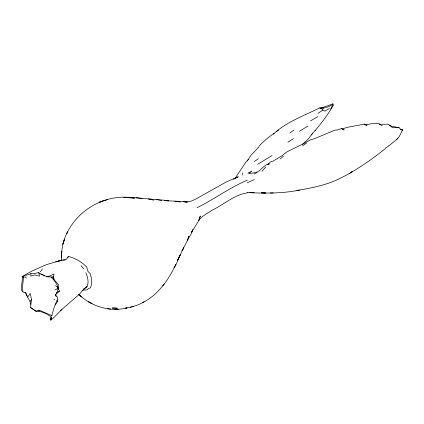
<?xml version="1.0" encoding="UTF-8"?>
<svg xmlns="http://www.w3.org/2000/svg" width="424" height="424" viewBox="0 0 424 424"><rect width="100%" height="100%" fill="white"/><g stroke="black" fill="none" stroke-linecap="round" stroke-linejoin="round"><path stroke-width="0.64" d="M65.222 260.045L61.787 260.045L46.539 264.629L32.579 270.708L22.059 276.533L30.862 273.681L34.731 273.681L38.807 272.319L38.807 273.061L46.969 276.782L53.413 277.026L54.055 278.764M58.136 289.921L58.136 287.446L55.56 285.707M242.602 174.99L242.602 173.008M61.57 257.442L61.703 253.647M61.745 252.381L61.787 251.119L61.57 255.455M30.862 304.427L31.509 299.593L30.221 293.392L27.645 297.113L30.003 301.453L30.862 304.427L30.433 307.405L36.019 311.37C41.563 310.808 47.064 313.946 51.479 317.072L50.191 318.811L51.479 317.072M22.705 276.904L21.2 288.188L21.847 290.79L22.917 291.908L25.928 292.899L27.645 297.113L25.069 292.279M56.636 293.021L59.853 290.668L55.56 294.632L55.989 296.122L55.56 294.632L56.636 293.021L58.565 288.188L58.353 284.594L53.843 279.257L53.413 277.026L54.055 273.931L49.332 276.162L46.539 276.533M50.838 320.173L51.479 317.815L50.838 320.173L51.961 318.965M51.908 315.339L54.055 307.649L57.065 299.964L57.494 301.703L55.343 304.925M51.479 319.304L50.838 319.182L51.32 317.603M50.838 319.182L51.05 318.562M397.86 137.837L397.431 138.913L388.84 145.856M67.872 257.601L68.444 256.446C75.355 258.243 81.7 261.873 86.697 266.982L87.985 271.45L90.349 273.803L91.425 278.886L91.637 283.476L90.561 287.816L88.415 288.559L86.909 289.921L83.692 290.048M191.812 231.711L192.994 229.665L191.065 234.006L187.196 240.7L188.913 236.237L187.413 240.578L182.044 250.87L183.762 247.643L177.317 260.787L180.539 254.214L176.029 264.507L174.1 267.851L175.817 264.385C168.582 279.882 158.057 295.072 142.316 302.816M191.277 232.702L198.792 220.618L200.298 216.028L198.575 220.74C201.872 215.996 207.251 213.505 211.894 210.325C223.676 204.718 234.069 194.844 247.325 192.846M247.219 161.078L250.976 155.279L258.709 147.096M330.646 109.032L332.146 106.678M68.444 256.446L66.298 259.419L62.752 260.166M258.921 146.476C263.129 141.256 268.779 137.196 274.169 133.21M235.945 177.1L246.037 161.846L248.4 159.493M273.268 134.228C286.285 121.895 303.886 115.8 319.691 107.919C324.392 108.528 329.443 107.129 333.01 103.949L320.555 108.168L319.691 107.919M312.393 133.703L307.67 139.655L302.513 144.367M40.312 271.699L42.458 268.97M30.003 301.453L31.509 299.593M162.715 285.829L164.221 283.969M388.628 145.729L387.769 146.725L385.665 147.939M85.839 288.06C89.729 283.947 87.747 277.349 85.839 272.69M52.555 318.933L62.005 309.26L60.288 310.75L79.399 294.261L83.263 289.55L87.127 286.576L83.555 289.067M311.073 134.996L315.403 130.232M314.968 130.73C321.726 122.965 327.9 114.628 333.01 105.687L333.01 103.949M261.931 171.269L265.795 167.056M267.724 164.454L270.517 161.851L273.098 161.104L282.331 155.529L286.836 151.93L305.094 142.877L310.029 140.026L314.756 138.542L334.939 130.11L337.303 129.988L341.384 128.62L344.177 129.988L341.601 128.748M331.716 106.928L333.01 105.687L332.792 103.827M401.724 131.027L402.583 130.237C400.41 133.221 399.774 137.583 396.403 139.507M280.397 158.873L283.402 156.149M293.927 129.988L289.846 133.083M385.405 148.586C370.751 160.24 355.259 171.042 338.379 179.209C325.484 185.325 311.163 188.092 297.144 190.44M233.492 179.294L235.945 177.349M317.979 113.372L322.913 110.028L324.848 111.141L329.358 108.539M351.48 172.139L352.333 171.519M349.758 173.379L352.212 171.609M254.411 161.475L258.28 158.751M307.882 126.14L299.508 131.223M302.731 145.729L306.594 143.005M293.493 138.664L287.912 142.135M276.316 131.721L278.679 130.11M257.633 164.327L272.023 155.529M82.081 290.848L84.122 289.55M310.458 120.935L317.762 116.717M234.62 178.859L238.309 176.728L226.066 182.06L195.358 199.291L191.494 201.029L186.125 201.893L183.263 201.686M54.913 290.048L57.706 288.437L58.136 288.68M144.033 301.824C138.33 305.349 131.705 307.13 125.138 308.269L127.068 307.898C110.017 312.218 91.356 306.536 78.806 294.42M247.971 173.13L252.052 171.02L248.83 173.628L253.981 172.881L256.986 171.89M197.075 207.723C214.21 199.269 229.676 187.609 247.325 180.195M247.113 182.802L254.411 179.58M254.193 173.999C259.048 171.996 262.281 167.167 266.866 164.454L269.447 163.956L268.297 164.289M30.433 307.405L36.019 311.121L39.024 310.13L52.126 315.71M55.56 261.899L61.57 260.416L58.353 261.036M342.03 128.991C349.307 126.373 356.902 125.822 364.359 124.036L366.935 125.525L364.359 124.036M103.843 200.727L107.526 199.662M130.29 307.278L133.512 306.414M53.413 277.026L51.05 277.402L54.701 280.497M297.001 190.45L299.291 190.122C283.015 193.492 266.224 193.333 249.688 192.719M123.956 197.372L134.588 198.172C107.214 192.978 78.392 208.619 66.727 233.635L67.586 231.902C62.821 240.625 60.998 250.775 61.57 260.665M114.83 309.266L118.476 309.138M123.877 197.377L126.209 197.308M254.199 192.348L247.113 192.475M320.555 108.168L323.56 108.168M136.231 197.807L152.407 199.291L149.974 199.206M164.433 200.658L182.903 201.522L187.413 202.142L183.279 201.707M22.059 276.533L22.917 277.026L25.928 277.026L26.14 278.144M270.305 192.968L273.31 192.968M149.926 199.201L163.791 200.16L168.513 200.902L167.337 200.844M400.569 129.368L402.8 129.866L400.866 129.49L399.148 127.757L392.491 127.629L389.269 125.027M129.643 197.558L125.78 197.308L137.376 197.807L142.098 198.549M107.314 308.646L110.749 309.138M174.958 201.151L180.327 202.02M156.276 199.54L161.645 200.409M148.331 198.92L153.912 200.16M44.175 275.664L40.741 273.931M382.183 125.647L379.39 124.285L387.769 124.158L390.986 126.018L399.148 127.757M88.632 301.824L92.066 303.563L88.197 301.575M364.576 124.407L365.435 124.905L373.168 123.416L378.961 123.538L379.825 124.285M54.055 299.466L54.701 299.842M43.025 274.932L44.61 275.913M79.182 294.881L81.97 296.991L78.912 294.479M55.989 295.873L57.277 296.864L57.494 301.703M321.625 108.788L322.913 110.028M81.117 265.747L83.904 269.092M53.843 280.004L56.848 284.467L58.565 289.205M38.807 272.319L39.453 276.162L34.731 274.922L30.862 276.162L30.862 273.681M23.346 276.533C23.606 281.669 21.767 286.688 22.917 291.908M57.706 287.196L57.706 288.437M39.024 310.13L39.024 311.126M22.917 276.533L22.917 277.026M63.293 242.809L62.863 244.298L64.581 239.088L63.293 242.809M100.228 201.898L99.152 202.269L103.233 200.902L100.228 201.898M117.188 308.147L112.254 308.025L117.188 308.147M265.578 192.968L261.502 192.846L265.578 192.968"/></g></svg>
